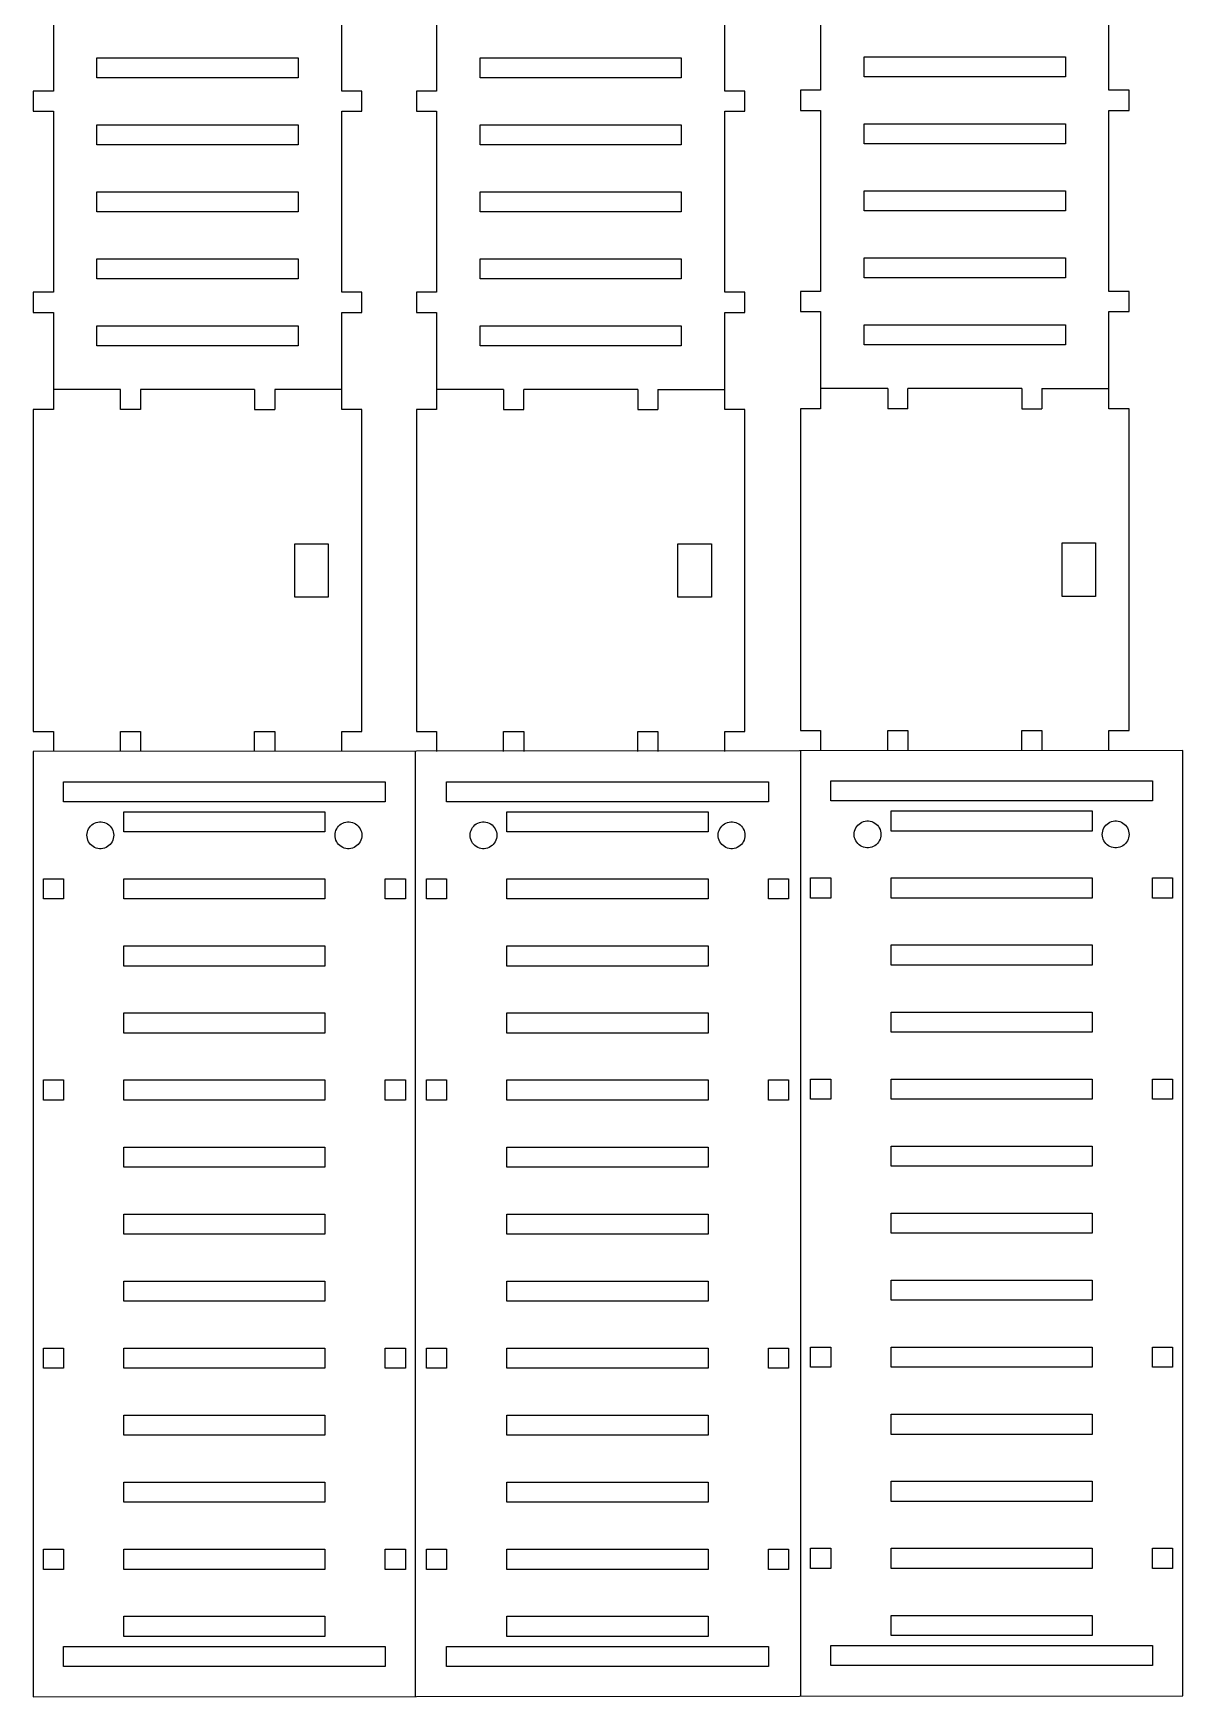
# Model space of a CAD drawing. Extents: x 0 to 571, y 0 to 504.
# Drawn here: x 0 to 171.4, y 0 to 248.1 of the extents above; entities that cross this region are included whole.
import ezdxf

# ---------------------------------------------------------------- set-up
doc = ezdxf.new("R2010")
doc.units = 0
doc.layers.add('LAYER_1', color=7, linetype='CONTINUOUS')

msp = doc.modelspace()

# ---------------------------------------------------------------- linework, layer by layer
at = {"layer": 'LAYER_1', "color": 7}
for p, q in [((2.999985, 276.500027), (2.999985, 239.500022)), ((45.999984, 239.500022), (45.999984, 276.500027)), ((60.141112, 276.500027), (60.141112, 239.500022)), ((103.141111, 239.500022), (103.141111, 276.500027)), ((117.423347, 276.641138), (117.423347, 239.641133)), ((160.423347, 239.641133), (160.423347, 276.641138)), ((9.499985, 241.500018), (9.499985, 244.500012)), ((9.499985, 244.500012), (39.499984, 244.500012)), ((39.499984, 244.500012), (39.499984, 241.500018)), ((66.641112, 241.500018), (66.641112, 244.500012)), ((66.641112, 244.500012), (96.641111, 244.500012)), ((96.641111, 244.500012), (96.641111, 241.500018)), ((123.923347, 241.641129), (123.923347, 244.641123)), ((123.923347, 244.641123), (153.923347, 244.641123)), ((153.923347, 244.641123), (153.923347, 241.641129)), ((39.499984, 241.500018), (9.499985, 241.500018)), ((96.641111, 241.500018), (66.641112, 241.500018)), ((153.923347, 241.641129), (123.923347, 241.641129)), ((2.999985, 239.500022), (-0.000016, 239.500022)), ((-0.000016, 239.500022), (-0.000016, 236.500028)), ((48.999985, 239.500022), (45.999984, 239.500022)), ((48.999985, 236.500028), (48.999985, 239.500022)), ((60.141112, 239.500022), (57.141111, 239.500022)), ((57.141111, 239.500022), (57.141111, 236.500028)), ((106.141112, 239.500022), (103.141111, 239.500022)), ((106.141112, 236.500028), (106.141112, 239.500022)), ((117.423347, 239.641133), (114.423347, 239.641133)), ((114.423347, 239.641133), (114.423347, 236.641139)), ((163.423347, 239.641133), (160.423347, 239.641133)), ((163.423347, 236.641139), (163.423347, 239.641133)), ((-0.000016, 236.500028), (2.999985, 236.500028)), ((2.999985, 236.500028), (2.999985, 209.500025)), ((45.999984, 209.500025), (45.999984, 236.500028)), ((45.999984, 236.500028), (48.999985, 236.500028)), ((57.141111, 236.500028), (60.141112, 236.500028)), ((60.141112, 236.500028), (60.141112, 209.500025)), ((103.141111, 209.500025), (103.141111, 236.500028)), ((103.141111, 236.500028), (106.141112, 236.500028)), ((114.423347, 236.641139), (117.423347, 236.641139)), ((117.423347, 236.641139), (117.423347, 209.641137)), ((160.423347, 209.641137), (160.423347, 236.641139)), ((160.423347, 236.641139), (163.423347, 236.641139)), ((9.499985, 231.500038), (9.499985, 234.500032)), ((9.499985, 234.500032), (39.499984, 234.500032)), ((39.499984, 234.500032), (39.499984, 231.500038)), ((66.641112, 231.500038), (66.641112, 234.500032)), ((66.641112, 234.500032), (96.641111, 234.500032)), ((96.641111, 234.500032), (96.641111, 231.500038)), ((123.923347, 231.641149), (123.923347, 234.641143)), ((123.923347, 234.641143), (153.923347, 234.641143)), ((153.923347, 234.641143), (153.923347, 231.641149)), ((39.499984, 231.500038), (9.499985, 231.500038)), ((96.641111, 231.500038), (66.641112, 231.500038)), ((153.923347, 231.641149), (123.923347, 231.641149)), ((9.499985, 221.50003), (9.499985, 224.500024)), ((9.499985, 224.500024), (39.499984, 224.500024)), ((39.499984, 224.500024), (39.499984, 221.50003)), ((66.641112, 221.50003), (66.641112, 224.500024)), ((66.641112, 224.500024), (96.641111, 224.500024)), ((96.641111, 224.500024), (96.641111, 221.50003)), ((123.923347, 221.641141), (123.923347, 224.641135)), ((123.923347, 224.641135), (153.923347, 224.641135)), ((153.923347, 224.641135), (153.923347, 221.641141)), ((39.499984, 221.50003), (9.499985, 221.50003)), ((96.641111, 221.50003), (66.641112, 221.50003)), ((153.923347, 221.641141), (123.923347, 221.641141)), ((9.499985, 211.500021), (9.499985, 214.500015)), ((9.499985, 214.500015), (39.499984, 214.500015)), ((39.499984, 214.500015), (39.499984, 211.500021)), ((66.641112, 211.500021), (66.641112, 214.500015)), ((66.641112, 214.500015), (96.641111, 214.500015)), ((96.641111, 214.500015), (96.641111, 211.500021)), ((123.923347, 211.641133), (123.923347, 214.641127)), ((123.923347, 214.641127), (153.923347, 214.641127)), ((153.923347, 214.641127), (153.923347, 211.641133)), ((39.499984, 211.500021), (9.499985, 211.500021)), ((96.641111, 211.500021), (66.641112, 211.500021)), ((153.923347, 211.641133), (123.923347, 211.641133)), ((2.999985, 209.500025), (-0.000016, 209.500025)), ((-0.000016, 209.500025), (-0.000016, 206.500031)), ((48.999985, 209.500025), (45.999984, 209.500025)), ((48.999985, 206.500031), (48.999985, 209.500025)), ((60.141112, 209.500025), (57.141111, 209.500025)), ((57.141111, 209.500025), (57.141111, 206.500031)), ((106.141112, 209.500025), (103.141111, 209.500025)), ((106.141112, 206.500031), (106.141112, 209.500025)), ((117.423347, 209.641137), (114.423347, 209.641137)), ((114.423347, 209.641137), (114.423347, 206.641143)), ((163.423347, 209.641137), (160.423347, 209.641137)), ((163.423347, 206.641143), (163.423347, 209.641137)), ((-0.000016, 206.500031), (2.999985, 206.500031)), ((2.999985, 206.500031), (2.999994, 192.000012)), ((45.999993, 192.000012), (45.999984, 206.500031)), ((45.999984, 206.500031), (48.999985, 206.500031)), ((57.141111, 206.500031), (60.141112, 206.500031)), ((60.141112, 206.500031), (60.141121, 192.000012)), ((103.14112, 192.000012), (103.141111, 206.500031)), ((103.141111, 206.500031), (106.141112, 206.500031)), ((114.423347, 206.641143), (117.423347, 206.641143)), ((117.423347, 206.641143), (117.423356, 192.141124)), ((160.423355, 192.141124), (160.423347, 206.641143)), ((160.423347, 206.641143), (163.423347, 206.641143)), ((9.499985, 201.500013), (9.499985, 204.500035)), ((9.499985, 204.500035), (39.499984, 204.500035)), ((39.499984, 204.500035), (39.499984, 201.500013)), ((66.641112, 201.500013), (66.641112, 204.500035)), ((66.641112, 204.500035), (96.641111, 204.500035)), ((96.641111, 204.500035), (96.641111, 201.500013)), ((123.923347, 201.641124), (123.923347, 204.641147)), ((123.923347, 204.641147), (153.923347, 204.641147)), ((153.923347, 204.641147), (153.923347, 201.641124)), ((39.499984, 201.500013), (9.499985, 201.500013)), ((96.641111, 201.500013), (66.641112, 201.500013)), ((153.923347, 201.641124), (123.923347, 201.641124)), ((13.000002, 195.000012), (2.999994, 195.000012)), ((13.000002, 192.000012), (13.000002, 195.000012)), ((32.99999, 195.000012), (15.999996, 195.000012)), ((15.999996, 195.000012), (15.999996, 192.000012)), ((32.999985, 195.000012), (32.999985, 192.000018)), ((45.999993, 195.000012), (35.999984, 195.000012)), ((35.999984, 195.000012), (35.999984, 192.000012)), ((70.141129, 195.000012), (60.141121, 195.000012)), ((70.141112, 195.000012), (70.141112, 192.000018)), ((73.141112, 192.000018), (73.141112, 195.000012)), ((90.141117, 195.000012), (73.141123, 195.000012)), ((90.141111, 195.000012), (90.141111, 192.000018)), ((93.141111, 195.000012), (93.141111, 192.000012)), ((93.141111, 195.000012), (103.141111, 195.000012)), ((127.423364, 195.141123), (117.423356, 195.141123)), ((127.423347, 195.141123), (127.423347, 192.141129)), ((130.423347, 192.141129), (130.423347, 195.141123)), ((147.423353, 195.141123), (130.423358, 195.141123)), ((147.423347, 195.141123), (147.423347, 192.141129)), ((150.423347, 195.141123), (150.423347, 192.141124)), ((150.423347, 195.141123), (160.423347, 195.141123)), ((2.999994, 192.000012), (0, 192.000012)), ((0, 192.000012), (0, 144.000012)), ((15.999996, 192.000012), (13.000002, 192.000012)), ((32.999985, 192.000018), (35.999984, 192.000018)), ((48.999992, 192.000012), (45.999993, 192.000012)), ((48.999992, 144.000012), (48.999992, 192.000012)), ((60.141121, 192.000012), (57.141127, 192.000012)), ((57.141127, 192.000012), (57.141127, 144.000012)), ((70.141112, 192.000018), (73.141112, 192.000018)), ((90.141111, 192.000018), (93.141111, 192.000018)), ((106.141119, 192.000012), (103.14112, 192.000012)), ((106.141119, 144.000012), (106.141119, 192.000012)), ((117.423356, 192.141124), (114.423362, 192.141124)), ((114.423362, 192.141124), (114.423362, 144.141124)), ((130.423358, 192.141124), (127.423364, 192.141124)), ((147.423347, 192.141129), (150.423347, 192.141129)), ((163.423354, 192.141124), (160.423355, 192.141124)), ((163.423354, 144.141124), (163.423354, 192.141124)), ((38.999978, 172.000012), (43.999991, 172.000012)), ((38.999978, 164.000013), (38.999978, 172.000012)), ((43.999991, 172.000012), (43.999991, 164.000013)), ((96.141105, 172.000012), (101.141118, 172.000012)), ((96.141105, 164.000013), (96.141105, 172.000012)), ((101.141118, 172.000012), (101.141118, 164.000013)), ((153.423341, 172.141123), (158.423353, 172.141123)), ((153.423341, 164.141124), (153.423341, 172.141123)), ((158.423353, 172.141123), (158.423353, 164.141124)), ((43.999991, 164.000013), (38.999978, 164.000013)), ((101.141118, 164.000013), (96.141105, 164.000013)), ((158.423353, 164.141124), (153.423341, 164.141124)), ((0, 144.000012), (2.999994, 144.000012)), ((2.999994, 144.000012), (2.999994, 141.000013)), ((13.000002, 141.000013), (13.000002, 144.000012)), ((13.000002, 144.000012), (15.999996, 144.000012)), ((15.999996, 144.000012), (15.999996, 141.000013)), ((32.99999, 141.000013), (32.99999, 144.000012)), ((32.99999, 144.000012), (35.999984, 144.000012)), ((35.999984, 144.000012), (35.999984, 141.000013)), ((45.999993, 144.000012), (48.999992, 144.000012)), ((45.999993, 141.000013), (45.999993, 144.000012)), ((57.141127, 144.000012), (60.141121, 144.000012)), ((60.141121, 144.000012), (60.141121, 141.000013)), ((70.141129, 141.000013), (70.141129, 144.000012)), ((70.141129, 144.000012), (73.141123, 144.000012)), ((73.141123, 144.000012), (73.141123, 141.000013)), ((90.141117, 141.000013), (90.141117, 144.000012)), ((90.141117, 144.000012), (93.141111, 144.000012)), ((93.141111, 144.000012), (93.141111, 141.000013)), ((103.14112, 144.000012), (106.141119, 144.000012)), ((103.14112, 141.000013), (103.14112, 144.000012)), ((114.423362, 144.141124), (117.423356, 144.141124)), ((117.423356, 144.141124), (117.423356, 141.141124)), ((127.423364, 141.141124), (127.423364, 144.141124)), ((127.423364, 144.141124), (130.423358, 144.141124)), ((130.423358, 144.141124), (130.423358, 141.141124)), ((147.423353, 141.141124), (147.423353, 144.141124)), ((147.423353, 144.141124), (150.423347, 144.141124)), ((150.423347, 144.141124), (150.423347, 141.141124)), ((160.423355, 144.141124), (163.423354, 144.141124)), ((160.423355, 141.141124), (160.423355, 144.141124)), ((171.423361, 141.141127), (0, 141.000016)), ((0, 141.000016), (0, 0.000001)), ((56.999999, 0.000001), (56.999999, 141.000016)), ((114.423362, 141.141127), (114.423362, 0.141112)), ((171.423361, 0.141112), (171.423361, 141.141127)), ((4.499999, 133.500014), (4.499999, 136.500013)), ((4.499999, 136.500013), (52.499999, 136.500013)), ((52.499999, 136.500013), (52.499999, 133.500014)), ((61.641126, 133.500014), (61.641126, 136.500013)), ((61.641126, 136.500013), (109.641126, 136.500013)), ((109.641126, 136.500013), (109.641126, 133.500014)), ((118.923362, 133.641125), (118.923362, 136.641124)), ((118.923362, 136.641124), (166.923362, 136.641124)), ((166.923362, 136.641124), (166.923362, 133.641125)), ((52.499999, 133.500014), (4.499999, 133.500014)), ((13.5, 129.000014), (13.5, 132.000014)), ((13.5, 132.000014), (43.499999, 132.000014)), ((43.499999, 132.000014), (43.499999, 129.000014)), ((109.641126, 133.500014), (61.641126, 133.500014)), ((70.641126, 129.000014), (70.641126, 132.000014)), ((70.641126, 132.000014), (100.641126, 132.000014)), ((100.641126, 132.000014), (100.641126, 129.000014)), ((166.923362, 133.641125), (118.923362, 133.641125)), ((127.923362, 129.141125), (127.923362, 132.141125)), ((127.923362, 132.141125), (157.923362, 132.141125)), ((157.923362, 132.141125), (157.923362, 129.141125)), ((8.062799, 128.997415), (8.140499, 129.236215)), ((8.140499, 129.236215), (8.247399, 129.463513)), ((8.247399, 129.463513), (8.381999, 129.675615)), ((8.381999, 129.675615), (8.542099, 129.869115)), ((8.542099, 129.869115), (8.725199, 130.041014)), ((8.725199, 130.041014), (8.928399, 130.188616)), ((8.928399, 130.188616), (9.148499, 130.309613)), ((9.148499, 130.309613), (9.381999, 130.402114)), ((9.381999, 130.402114), (9.625199, 130.464615)), ((9.625199, 130.464615), (9.8744, 130.496015)), ((9.8744, 130.496015), (10.125599, 130.496015)), ((10.125599, 130.496015), (10.374799, 130.464615)), ((10.374799, 130.464615), (10.618, 130.402114)), ((10.618, 130.402114), (10.851599, 130.309613)), ((10.851599, 130.309613), (11.071699, 130.188616)), ((11.071699, 130.188616), (11.274899, 130.041014)), ((11.274899, 130.041014), (11.457899, 129.869115)), ((11.457899, 129.869115), (11.618, 129.675615)), ((11.618, 129.675615), (11.752599, 129.463513)), ((11.752599, 129.463513), (11.8596, 129.236215)), ((11.8596, 129.236215), (11.937199, 128.997415)), ((45.0628, 128.997415), (45.140399, 129.236215)), ((45.140399, 129.236215), (45.247399, 129.463513)), ((45.247399, 129.463513), (45.381999, 129.675615)), ((45.381999, 129.675615), (45.5421, 129.869115)), ((45.5421, 129.869115), (45.725099, 130.041014)), ((45.725099, 130.041014), (45.928299, 130.188616)), ((45.928299, 130.188616), (46.1484, 130.309613)), ((46.1484, 130.309613), (46.381999, 130.402114)), ((46.381999, 130.402114), (46.6252, 130.464615)), ((46.6252, 130.464615), (46.8744, 130.496015)), ((46.8744, 130.496015), (47.125599, 130.496015)), ((47.125599, 130.496015), (47.3748, 130.464615)), ((47.3748, 130.464615), (47.617999, 130.402114)), ((47.617999, 130.402114), (47.851499, 130.309613)), ((47.851499, 130.309613), (48.071599, 130.188616)), ((48.071599, 130.188616), (48.274799, 130.041014)), ((48.274799, 130.041014), (48.4579, 129.869115)), ((48.4579, 129.869115), (48.617999, 129.675615)), ((48.617999, 129.675615), (48.752599, 129.463513)), ((48.752599, 129.463513), (48.8595, 129.236215)), ((48.8595, 129.236215), (48.9372, 128.997415)), ((65.203926, 128.997415), (65.281626, 129.236215)), ((65.281626, 129.236215), (65.388526, 129.463513)), ((65.388526, 129.463513), (65.523126, 129.675615)), ((65.523126, 129.675615), (65.683226, 129.869115)), ((65.683226, 129.869115), (65.866326, 130.041014)), ((65.866326, 130.041014), (66.069526, 130.188616)), ((66.069526, 130.188616), (66.289626, 130.309613)), ((66.289626, 130.309613), (66.523126, 130.402114)), ((66.523126, 130.402114), (66.766326, 130.464615)), ((66.766326, 130.464615), (67.015527, 130.496015)), ((67.015527, 130.496015), (67.266726, 130.496015)), ((67.266726, 130.496015), (67.515926, 130.464615)), ((67.515926, 130.464615), (67.759126, 130.402114)), ((67.759126, 130.402114), (67.992726, 130.309613)), ((67.992726, 130.309613), (68.212826, 130.188616)), ((68.212826, 130.188616), (68.416026, 130.041014)), ((68.416026, 130.041014), (68.599026, 129.869115)), ((68.599026, 129.869115), (68.759126, 129.675615)), ((68.759126, 129.675615), (68.893726, 129.463513)), ((68.893726, 129.463513), (69.000726, 129.236215)), ((69.000726, 129.236215), (69.078326, 128.997415)), ((102.203926, 128.997415), (102.281526, 129.236215)), ((102.281526, 129.236215), (102.388526, 129.463513)), ((102.388526, 129.463513), (102.523126, 129.675615)), ((102.523126, 129.675615), (102.683226, 129.869115)), ((102.683226, 129.869115), (102.866226, 130.041014)), ((102.866226, 130.041014), (103.069426, 130.188616)), ((103.069426, 130.188616), (103.289526, 130.309613)), ((103.289526, 130.309613), (103.523126, 130.402114)), ((103.523126, 130.402114), (103.766326, 130.464615)), ((103.766326, 130.464615), (104.015526, 130.496015)), ((104.015526, 130.496015), (104.266726, 130.496015)), ((104.266726, 130.496015), (104.515926, 130.464615)), ((104.515926, 130.464615), (104.759126, 130.402114)), ((104.759126, 130.402114), (104.992626, 130.309613)), ((104.992626, 130.309613), (105.212726, 130.188616)), ((105.212726, 130.188616), (105.415926, 130.041014)), ((105.415926, 130.041014), (105.599027, 129.869115)), ((105.599027, 129.869115), (105.759126, 129.675615)), ((105.759126, 129.675615), (105.893726, 129.463513)), ((105.893726, 129.463513), (106.000626, 129.236215)), ((106.000626, 129.236215), (106.078326, 128.997415)), ((122.439162, 128.891824), (122.486161, 129.138526)), ((122.486161, 129.138526), (122.563861, 129.377326)), ((122.563861, 129.377326), (122.670762, 129.604625)), ((122.670762, 129.604625), (122.805362, 129.816726)), ((122.805362, 129.816726), (122.965461, 130.010226)), ((122.965461, 130.010226), (123.148562, 130.182125)), ((123.148562, 130.182125), (123.351762, 130.329727)), ((123.351762, 130.329727), (123.571862, 130.450724)), ((123.571862, 130.450724), (123.805362, 130.543225)), ((123.805362, 130.543225), (124.048561, 130.605726)), ((124.048561, 130.605726), (124.297762, 130.637126)), ((124.297762, 130.637126), (124.548962, 130.637126)), ((124.548962, 130.637126), (124.798161, 130.605726)), ((124.798161, 130.605726), (125.041362, 130.543225)), ((125.041362, 130.543225), (125.274962, 130.450724)), ((125.274962, 130.450724), (125.495062, 130.329727)), ((125.495062, 130.329727), (125.698262, 130.182125)), ((125.698262, 130.182125), (125.881262, 130.010226)), ((125.881262, 130.010226), (126.041362, 129.816726)), ((126.041362, 129.816726), (126.175962, 129.604625)), ((126.175962, 129.604625), (126.282962, 129.377326)), ((126.282962, 129.377326), (126.360561, 129.138526)), ((126.360561, 129.138526), (126.407562, 128.891824)), ((157.923362, 129.141125), (127.923362, 129.141125)), ((159.439162, 128.891824), (159.486162, 129.138526)), ((159.486162, 129.138526), (159.563762, 129.377326)), ((159.563762, 129.377326), (159.670762, 129.604625)), ((159.670762, 129.604625), (159.805362, 129.816726)), ((159.805362, 129.816726), (159.965462, 130.010226)), ((159.965462, 130.010226), (160.148462, 130.182125)), ((160.148462, 130.182125), (160.351662, 130.329727)), ((160.351662, 130.329727), (160.571762, 130.450724)), ((160.571762, 130.450724), (160.805362, 130.543225)), ((160.805362, 130.543225), (161.048562, 130.605726)), ((161.048562, 130.605726), (161.297762, 130.637126)), ((161.297762, 130.637126), (161.548961, 130.637126)), ((161.548961, 130.637126), (161.798162, 130.605726)), ((161.798162, 130.605726), (162.041362, 130.543225)), ((162.041362, 130.543225), (162.274862, 130.450724)), ((162.274862, 130.450724), (162.494962, 130.329727)), ((162.494962, 130.329727), (162.698162, 130.182125)), ((162.698162, 130.182125), (162.881262, 130.010226)), ((162.881262, 130.010226), (163.041362, 129.816726)), ((163.041362, 129.816726), (163.175962, 129.604625)), ((163.175962, 129.604625), (163.282862, 129.377326)), ((163.282862, 129.377326), (163.360562, 129.138526)), ((163.360562, 129.138526), (163.407562, 128.891824)), ((8, 128.500015), (8.015798, 128.750713)), ((8.015799, 128.249314), (8.000001, 128.500015)), ((8.015799, 128.750713), (8.062799, 128.997415)), ((8.062799, 128.002613), (8.015799, 128.249314)), ((8.140499, 127.763714), (8.062799, 128.002613)), ((8.247399, 127.536514), (8.140499, 127.763714)), ((8.381999, 127.324413), (8.247399, 127.536514)), ((8.542099, 127.130913), (8.381999, 127.324413)), ((8.725199, 126.959014), (8.542099, 127.130913)), ((8.928399, 126.811313), (8.725199, 126.959014)), ((9.148499, 126.690313), (8.928399, 126.811313)), ((9.381999, 126.597914), (9.148499, 126.690313)), ((9.625199, 126.535416), (9.381999, 126.597914)), ((10.618, 126.597914), (10.374799, 126.535416)), ((10.851599, 126.690313), (10.618, 126.597914)), ((11.071699, 126.811313), (10.851599, 126.690313)), ((11.274899, 126.959014), (11.071699, 126.811313)), ((11.457899, 127.130913), (11.274899, 126.959014)), ((11.618, 127.324413), (11.457899, 127.130913)), ((11.752599, 127.536514), (11.618, 127.324413)), ((11.8596, 127.763714), (11.752599, 127.536514)), ((11.937199, 128.002613), (11.8596, 127.763714)), ((11.937199, 128.997415), (11.984199, 128.750713)), ((11.984199, 128.249314), (11.937199, 128.002613)), ((11.984199, 128.750713), (11.999998, 128.500015)), ((11.999999, 128.500015), (11.984201, 128.249314)), ((43.499999, 129.000014), (13.5, 129.000014)), ((44.999999, 128.500015), (45.015798, 128.750713)), ((45.015799, 128.249314), (45.000001, 128.500015)), ((45.015799, 128.750713), (45.0628, 128.997415)), ((45.0628, 128.002613), (45.015799, 128.249314)), ((45.140399, 127.763714), (45.0628, 128.002613)), ((45.247399, 127.536514), (45.140399, 127.763714)), ((45.381999, 127.324413), (45.247399, 127.536514)), ((45.5421, 127.130913), (45.381999, 127.324413)), ((45.725099, 126.959014), (45.5421, 127.130913)), ((45.928299, 126.811313), (45.725099, 126.959014)), ((46.1484, 126.690313), (45.928299, 126.811313)), ((46.381999, 126.597914), (46.1484, 126.690313)), ((46.6252, 126.535416), (46.381999, 126.597914)), ((47.617999, 126.597914), (47.3748, 126.535416)), ((47.851499, 126.690313), (47.617999, 126.597914)), ((48.071599, 126.811313), (47.851499, 126.690313)), ((48.274799, 126.959014), (48.071599, 126.811313)), ((48.4579, 127.130913), (48.274799, 126.959014)), ((48.617999, 127.324413), (48.4579, 127.130913)), ((48.752599, 127.536514), (48.617999, 127.324413)), ((48.8595, 127.763714), (48.752599, 127.536514)), ((48.9372, 128.002613), (48.8595, 127.763714)), ((48.9372, 128.997415), (48.984199, 128.750713)), ((48.984199, 128.249314), (48.9372, 128.002613)), ((48.984199, 128.750713), (48.999998, 128.500015)), ((48.999999, 128.500015), (48.984201, 128.249314)), ((65.141126, 128.500015), (65.156925, 128.750713)), ((65.156926, 128.249314), (65.141128, 128.500015)), ((65.156926, 128.750713), (65.203926, 128.997415)), ((65.203926, 128.002613), (65.156926, 128.249314)), ((65.281626, 127.763714), (65.203926, 128.002613)), ((65.388526, 127.536514), (65.281626, 127.763714)), ((65.523126, 127.324413), (65.388526, 127.536514)), ((65.683226, 127.130913), (65.523126, 127.324413)), ((65.866326, 126.959014), (65.683226, 127.130913)), ((66.069526, 126.811313), (65.866326, 126.959014)), ((66.289626, 126.690313), (66.069526, 126.811313)), ((66.523126, 126.597914), (66.289626, 126.690313)), ((66.766326, 126.535416), (66.523126, 126.597914)), ((67.759126, 126.597914), (67.515926, 126.535416)), ((67.992726, 126.690313), (67.759126, 126.597914)), ((68.212826, 126.811313), (67.992726, 126.690313)), ((68.416026, 126.959014), (68.212826, 126.811313)), ((68.599026, 127.130913), (68.416026, 126.959014)), ((68.759126, 127.324413), (68.599026, 127.130913)), ((68.893726, 127.536514), (68.759126, 127.324413)), ((69.000726, 127.763714), (68.893726, 127.536514)), ((69.078326, 128.002613), (69.000726, 127.763714)), ((69.078326, 128.997415), (69.125326, 128.750713)), ((69.125326, 128.249314), (69.078326, 128.002613)), ((69.125326, 128.750713), (69.141125, 128.500015)), ((69.141126, 128.500015), (69.125328, 128.249314)), ((100.641126, 129.000014), (70.641126, 129.000014)), ((102.141126, 128.500015), (102.156925, 128.750713)), ((102.156926, 128.249314), (102.141128, 128.500015)), ((102.156926, 128.750713), (102.203926, 128.997415)), ((102.203926, 128.002613), (102.156926, 128.249314)), ((102.281526, 127.763714), (102.203926, 128.002613)), ((102.388526, 127.536514), (102.281526, 127.763714)), ((102.523126, 127.324413), (102.388526, 127.536514)), ((102.683226, 127.130913), (102.523126, 127.324413)), ((102.866226, 126.959014), (102.683226, 127.130913)), ((103.069426, 126.811313), (102.866226, 126.959014)), ((103.289526, 126.690313), (103.069426, 126.811313)), ((103.523126, 126.597914), (103.289526, 126.690313)), ((103.766326, 126.535416), (103.523126, 126.597914)), ((104.759126, 126.597914), (104.515926, 126.535416)), ((104.992626, 126.690313), (104.759126, 126.597914)), ((105.212726, 126.811313), (104.992626, 126.690313)), ((105.415926, 126.959014), (105.212726, 126.811313)), ((105.599027, 127.130913), (105.415926, 126.959014)), ((105.759126, 127.324413), (105.599027, 127.130913)), ((105.893726, 127.536514), (105.759126, 127.324413)), ((106.000626, 127.763714), (105.893726, 127.536514)), ((106.078326, 128.002613), (106.000626, 127.763714)), ((106.078326, 128.997415), (106.125326, 128.750713)), ((106.125326, 128.249314), (106.078326, 128.002613)), ((106.125326, 128.750713), (106.141125, 128.500015)), ((106.141126, 128.500015), (106.125328, 128.249314)), ((122.423362, 128.641126), (122.43916, 128.891824)), ((122.439162, 128.390426), (122.423363, 128.641126)), ((122.486161, 128.143724), (122.439162, 128.390426)), ((122.563861, 127.904826), (122.486161, 128.143724)), ((122.670762, 127.677625), (122.563861, 127.904826)), ((122.805362, 127.465524), (122.670762, 127.677625)), ((122.965461, 127.272024), (122.805362, 127.465524)), ((123.148562, 127.100125), (122.965461, 127.272024)), ((123.351762, 126.952424), (123.148562, 127.100125)), ((123.571862, 126.831424), (123.351762, 126.952424)), ((123.805362, 126.739025), (123.571862, 126.831424)), ((124.048561, 126.676527), (123.805362, 126.739025)), ((124.297762, 126.645025), (124.048561, 126.676527)), ((124.548962, 126.645025), (124.297762, 126.645025)), ((124.798161, 126.676527), (124.548962, 126.645025)), ((125.041362, 126.739025), (124.798161, 126.676527)), ((125.274962, 126.831424), (125.041362, 126.739025)), ((125.495062, 126.952424), (125.274962, 126.831424)), ((125.698262, 127.100125), (125.495062, 126.952424)), ((125.881262, 127.272024), (125.698262, 127.100125)), ((126.041362, 127.465524), (125.881262, 127.272024)), ((126.175962, 127.677625), (126.041362, 127.465524)), ((126.282962, 127.904826), (126.175962, 127.677625)), ((126.360561, 128.143724), (126.282962, 127.904826)), ((126.407562, 128.390426), (126.360561, 128.143724)), ((126.407562, 128.891824), (126.42336, 128.641126)), ((126.423362, 128.641126), (126.407563, 128.390426)), ((159.423362, 128.641126), (159.43916, 128.891824)), ((159.439162, 128.390426), (159.423363, 128.641126)), ((159.486162, 128.143724), (159.439162, 128.390426)), ((159.563762, 127.904826), (159.486162, 128.143724)), ((159.670762, 127.677625), (159.563762, 127.904826)), ((159.805362, 127.465524), (159.670762, 127.677625)), ((159.965462, 127.272024), (159.805362, 127.465524)), ((160.148462, 127.100125), (159.965462, 127.272024)), ((160.351662, 126.952424), (160.148462, 127.100125)), ((160.571762, 126.831424), (160.351662, 126.952424)), ((160.805362, 126.739025), (160.571762, 126.831424)), ((161.048562, 126.676527), (160.805362, 126.739025)), ((161.297762, 126.645025), (161.048562, 126.676527)), ((161.548961, 126.645025), (161.297762, 126.645025)), ((161.798162, 126.676527), (161.548961, 126.645025)), ((162.041362, 126.739025), (161.798162, 126.676527)), ((162.274862, 126.831424), (162.041362, 126.739025)), ((162.494962, 126.952424), (162.274862, 126.831424)), ((162.698162, 127.100125), (162.494962, 126.952424)), ((162.881262, 127.272024), (162.698162, 127.100125)), ((163.041362, 127.465524), (162.881262, 127.272024)), ((163.175962, 127.677625), (163.041362, 127.465524)), ((163.282862, 127.904826), (163.175962, 127.677625)), ((163.360562, 128.143724), (163.282862, 127.904826)), ((163.407562, 128.390426), (163.360562, 128.143724)), ((163.407562, 128.891824), (163.42336, 128.641126)), ((163.423362, 128.641126), (163.407563, 128.390426)), ((9.8744, 126.503914), (9.625199, 126.535416)), ((10.125599, 126.503914), (9.8744, 126.503914)), ((10.374799, 126.535416), (10.125599, 126.503914)), ((46.8744, 126.503914), (46.6252, 126.535416)), ((47.125599, 126.503914), (46.8744, 126.503914)), ((47.3748, 126.535416), (47.125599, 126.503914)), ((67.015527, 126.503914), (66.766326, 126.535416)), ((67.266726, 126.503914), (67.015527, 126.503914)), ((67.515926, 126.535416), (67.266726, 126.503914)), ((104.015526, 126.503914), (103.766326, 126.535416)), ((104.266726, 126.503914), (104.015526, 126.503914)), ((104.515926, 126.535416), (104.266726, 126.503914)), ((1.5, 119.000015), (1.5, 122.000014)), ((1.5, 122.000014), (4.499999, 122.000014)), ((4.499999, 122.000014), (4.499999, 119.000015)), ((13.5, 119.000015), (13.5, 122.000014)), ((13.5, 122.000014), (43.499999, 122.000014)), ((43.499999, 122.000014), (43.499999, 119.000015)), ((52.499999, 119.000015), (52.499999, 122.000014)), ((52.499999, 122.000014), (55.499999, 122.000014)), ((55.499999, 122.000014), (55.499999, 119.000015)), ((58.641126, 119.000015), (58.641126, 122.000014)), ((58.641126, 122.000014), (61.641126, 122.000014)), ((61.641126, 122.000014), (61.641126, 119.000015)), ((70.641126, 119.000015), (70.641126, 122.000014)), ((70.641126, 122.000014), (100.641126, 122.000014)), ((100.641126, 122.000014), (100.641126, 119.000015)), ((109.641126, 119.000015), (109.641126, 122.000014)), ((109.641126, 122.000014), (112.641126, 122.000014)), ((112.641126, 122.000014), (112.641126, 119.000015)), ((115.923362, 119.141126), (115.923362, 122.141125)), ((115.923362, 122.141125), (118.923362, 122.141125)), ((118.923362, 122.141125), (118.923362, 119.141126)), ((127.923362, 119.141126), (127.923362, 122.141125)), ((127.923362, 122.141125), (157.923362, 122.141125)), ((157.923362, 122.141125), (157.923362, 119.141126)), ((166.923362, 119.141126), (166.923362, 122.141125)), ((166.923362, 122.141125), (169.923362, 122.141125)), ((169.923362, 122.141125), (169.923362, 119.141126)), ((118.923362, 119.141126), (115.923362, 119.141126)), ((157.923362, 119.141126), (127.923362, 119.141126)), ((169.923362, 119.141126), (166.923362, 119.141126)), ((4.499999, 119.000015), (1.5, 119.000015)), ((43.499999, 119.000015), (13.5, 119.000015)), ((55.499999, 119.000015), (52.499999, 119.000015)), ((61.641126, 119.000015), (58.641126, 119.000015)), ((100.641126, 119.000015), (70.641126, 119.000015)), ((112.641126, 119.000015), (109.641126, 119.000015)), ((13.5, 109.000015), (13.5, 112.000014)), ((13.5, 112.000014), (43.499999, 112.000014)), ((43.499999, 112.000014), (43.499999, 109.000015)), ((70.641126, 109.000015), (70.641126, 112.000014)), ((70.641126, 112.000014), (100.641126, 112.000014)), ((100.641126, 112.000014), (100.641126, 109.000015)), ((127.923362, 109.141126), (127.923362, 112.141126)), ((127.923362, 112.141126), (157.923362, 112.141126)), ((157.923362, 112.141126), (157.923362, 109.141126)), ((43.499999, 109.000015), (13.5, 109.000015)), ((100.641126, 109.000015), (70.641126, 109.000015)), ((157.923362, 109.141126), (127.923362, 109.141126)), ((13.5, 99.000015), (13.5, 102.000015)), ((13.5, 102.000015), (43.499999, 102.000015)), ((43.499999, 102.000015), (43.499999, 99.000015)), ((70.641126, 99.000015), (70.641126, 102.000015)), ((70.641126, 102.000015), (100.641126, 102.000015)), ((100.641126, 102.000015), (100.641126, 99.000015)), ((127.923362, 99.141126), (127.923362, 102.141126)), ((127.923362, 102.141126), (157.923362, 102.141126)), ((157.923362, 102.141126), (157.923362, 99.141126)), ((43.499999, 99.000015), (13.5, 99.000015)), ((100.641126, 99.000015), (70.641126, 99.000015)), ((157.923362, 99.141126), (127.923362, 99.141126)), ((1.5, 89.000015), (1.5, 92.000015)), ((1.5, 92.000015), (4.499999, 92.000015)), ((4.499999, 92.000015), (4.499999, 89.000015)), ((13.5, 89.000015), (13.5, 92.000015)), ((13.5, 92.000015), (43.499999, 92.000015)), ((43.499999, 92.000015), (43.499999, 89.000015)), ((52.499999, 89.000015), (52.499999, 92.000015)), ((52.499999, 92.000015), (55.499999, 92.000015)), ((55.499999, 92.000015), (55.499999, 89.000015)), ((58.641126, 89.000015), (58.641126, 92.000015)), ((58.641126, 92.000015), (61.641126, 92.000015)), ((61.641126, 92.000015), (61.641126, 89.000015)), ((70.641126, 89.000015), (70.641126, 92.000015)), ((70.641126, 92.000015), (100.641126, 92.000015)), ((100.641126, 92.000015), (100.641126, 89.000015)), ((109.641126, 89.000015), (109.641126, 92.000015)), ((109.641126, 92.000015), (112.641126, 92.000015)), ((112.641126, 92.000015), (112.641126, 89.000015)), ((115.923362, 89.141126), (115.923362, 92.141126)), ((115.923362, 92.141126), (118.923362, 92.141126)), ((118.923362, 92.141126), (118.923362, 89.141126)), ((127.923362, 89.141126), (127.923362, 92.141126)), ((127.923362, 92.141126), (157.923362, 92.141126)), ((157.923362, 92.141126), (157.923362, 89.141126)), ((166.923362, 89.141126), (166.923362, 92.141126)), ((166.923362, 92.141126), (169.923362, 92.141126)), ((169.923362, 92.141126), (169.923362, 89.141126)), ((4.499999, 89.000015), (1.5, 89.000015)), ((43.499999, 89.000015), (13.5, 89.000015)), ((55.499999, 89.000015), (52.499999, 89.000015)), ((61.641126, 89.000015), (58.641126, 89.000015)), ((100.641126, 89.000015), (70.641126, 89.000015)), ((112.641126, 89.000015), (109.641126, 89.000015)), ((118.923362, 89.141126), (115.923362, 89.141126)), ((157.923362, 89.141126), (127.923362, 89.141126)), ((169.923362, 89.141126), (166.923362, 89.141126)), ((13.5, 79.000013), (13.5, 82.000007)), ((13.5, 82.000007), (43.499999, 82.000007)), ((43.499999, 82.000007), (43.499999, 79.000013)), ((70.641126, 79.000013), (70.641126, 82.000007)), ((70.641126, 82.000007), (100.641126, 82.000007)), ((100.641126, 82.000007), (100.641126, 79.000013)), ((127.923362, 79.141124), (127.923362, 82.141118)), ((127.923362, 82.141118), (157.923362, 82.141118)), ((157.923362, 82.141118), (157.923362, 79.141124)), ((43.499999, 79.000013), (13.5, 79.000013)), ((100.641126, 79.000013), (70.641126, 79.000013)), ((157.923362, 79.141124), (127.923362, 79.141124)), ((13.5, 69.000004), (13.5, 72.000027)), ((13.5, 72.000027), (43.499999, 72.000027)), ((43.499999, 72.000027), (43.499999, 69.000004)), ((70.641126, 69.000004), (70.641126, 72.000027)), ((70.641126, 72.000027), (100.641126, 72.000027)), ((100.641126, 72.000027), (100.641126, 69.000004)), ((127.923362, 69.141116), (127.923362, 72.141138)), ((127.923362, 72.141138), (157.923362, 72.141138)), ((157.923362, 72.141138), (157.923362, 69.141116)), ((43.499999, 69.000004), (13.5, 69.000004)), ((100.641126, 69.000004), (70.641126, 69.000004)), ((157.923362, 69.141116), (127.923362, 69.141116)), ((127.923362, 59.141136), (127.923362, 62.14113)), ((127.923362, 62.14113), (157.923362, 62.14113)), ((157.923362, 62.14113), (157.923362, 59.141136)), ((13.5, 59.000024), (13.5, 62.000018)), ((13.5, 62.000018), (43.499999, 62.000018)), ((43.499999, 62.000018), (43.499999, 59.000024)), ((70.641126, 59.000024), (70.641126, 62.000018)), ((70.641126, 62.000018), (100.641126, 62.000018)), ((100.641126, 62.000018), (100.641126, 59.000024)), ((43.499999, 59.000024), (13.5, 59.000024)), ((100.641126, 59.000024), (70.641126, 59.000024)), ((157.923362, 59.141136), (127.923362, 59.141136)), ((115.923362, 49.141127), (115.923362, 52.141121)), ((115.923362, 52.141121), (118.923362, 52.141121)), ((118.923362, 52.141121), (118.923362, 49.141127)), ((127.923362, 49.141127), (127.923362, 52.141121)), ((127.923362, 52.141121), (157.923362, 52.141121)), ((157.923362, 52.141121), (157.923362, 49.141127)), ((166.923362, 49.141127), (166.923362, 52.141121)), ((166.923362, 52.141121), (169.923362, 52.141121)), ((169.923362, 52.141121), (169.923362, 49.141127)), ((1.5, 49.000016), (1.5, 52.00001)), ((1.5, 52.00001), (4.499999, 52.00001)), ((4.499999, 52.00001), (4.499999, 49.000016)), ((13.5, 49.000016), (13.5, 52.00001)), ((13.5, 52.00001), (43.499999, 52.00001)), ((43.499999, 52.00001), (43.499999, 49.000016)), ((52.499999, 49.000016), (52.499999, 52.00001)), ((52.499999, 52.00001), (55.499999, 52.00001)), ((55.499999, 52.00001), (55.499999, 49.000016)), ((58.641126, 49.000016), (58.641126, 52.00001)), ((58.641126, 52.00001), (61.641126, 52.00001)), ((61.641126, 52.00001), (61.641126, 49.000016)), ((70.641126, 49.000016), (70.641126, 52.00001)), ((70.641126, 52.00001), (100.641126, 52.00001)), ((100.641126, 52.00001), (100.641126, 49.000016)), ((109.641126, 49.000016), (109.641126, 52.00001)), ((109.641126, 52.00001), (112.641126, 52.00001)), ((112.641126, 52.00001), (112.641126, 49.000016)), ((4.499999, 49.000016), (1.5, 49.000016)), ((43.499999, 49.000016), (13.5, 49.000016)), ((55.499999, 49.000016), (52.499999, 49.000016)), ((61.641126, 49.000016), (58.641126, 49.000016)), ((100.641126, 49.000016), (70.641126, 49.000016)), ((112.641126, 49.000016), (109.641126, 49.000016)), ((118.923362, 49.141127), (115.923362, 49.141127)), ((157.923362, 49.141127), (127.923362, 49.141127)), ((169.923362, 49.141127), (166.923362, 49.141127)), ((13.5, 39.000008), (13.5, 42.000002)), ((13.5, 42.000002), (43.499999, 42.000002)), ((43.499999, 42.000002), (43.499999, 39.000008)), ((70.641126, 39.000008), (70.641126, 42.000002)), ((70.641126, 42.000002), (100.641126, 42.000002)), ((100.641126, 42.000002), (100.641126, 39.000008)), ((127.923362, 39.141119), (127.923362, 42.141113)), ((127.923362, 42.141113), (157.923362, 42.141113)), ((157.923362, 42.141113), (157.923362, 39.141119)), ((43.499999, 39.000008), (13.5, 39.000008)), ((100.641126, 39.000008), (70.641126, 39.000008)), ((157.923362, 39.141119), (127.923362, 39.141119)), ((13.5, 29.000028), (13.5, 32.000022)), ((13.5, 32.000022), (43.499999, 32.000022)), ((43.499999, 32.000022), (43.499999, 29.000028)), ((70.641126, 29.000028), (70.641126, 32.000022)), ((70.641126, 32.000022), (100.641126, 32.000022)), ((100.641126, 32.000022), (100.641126, 29.000028)), ((127.923362, 29.141139), (127.923362, 32.141133)), ((127.923362, 32.141133), (157.923362, 32.141133)), ((157.923362, 32.141133), (157.923362, 29.141139)), ((43.499999, 29.000028), (13.5, 29.000028)), ((100.641126, 29.000028), (70.641126, 29.000028)), ((157.923362, 29.141139), (127.923362, 29.141139)), ((1.5, 19.00002), (1.5, 22.000014)), ((1.5, 22.000014), (4.499999, 22.000014)), ((4.499999, 22.000014), (4.499999, 19.00002)), ((13.5, 19.00002), (13.5, 22.000014)), ((13.5, 22.000014), (43.499999, 22.000014)), ((43.499999, 22.000014), (43.499999, 19.00002)), ((52.499999, 19.00002), (52.499999, 22.000014)), ((52.499999, 22.000014), (55.499999, 22.000014)), ((55.499999, 22.000014), (55.499999, 19.00002)), ((58.641126, 19.00002), (58.641126, 22.000014)), ((58.641126, 22.000014), (61.641126, 22.000014)), ((61.641126, 22.000014), (61.641126, 19.00002)), ((70.641126, 19.00002), (70.641126, 22.000014)), ((70.641126, 22.000014), (100.641126, 22.000014)), ((100.641126, 22.000014), (100.641126, 19.00002)), ((109.641126, 19.00002), (109.641126, 22.000014)), ((109.641126, 22.000014), (112.641126, 22.000014)), ((112.641126, 22.000014), (112.641126, 19.00002)), ((115.923362, 19.141131), (115.923362, 22.141125)), ((115.923362, 22.141125), (118.923362, 22.141125)), ((118.923362, 22.141125), (118.923362, 19.141131)), ((127.923362, 19.141131), (127.923362, 22.141125)), ((127.923362, 22.141125), (157.923362, 22.141125)), ((157.923362, 22.141125), (157.923362, 19.141131)), ((166.923362, 19.141131), (166.923362, 22.141125)), ((166.923362, 22.141125), (169.923362, 22.141125)), ((169.923362, 22.141125), (169.923362, 19.141131)), ((4.499999, 19.00002), (1.5, 19.00002)), ((43.499999, 19.00002), (13.5, 19.00002)), ((55.499999, 19.00002), (52.499999, 19.00002)), ((61.641126, 19.00002), (58.641126, 19.00002)), ((100.641126, 19.00002), (70.641126, 19.00002)), ((112.641126, 19.00002), (109.641126, 19.00002)), ((118.923362, 19.141131), (115.923362, 19.141131)), ((157.923362, 19.141131), (127.923362, 19.141131)), ((169.923362, 19.141131), (166.923362, 19.141131)), ((13.5, 9.000012), (13.5, 12.000006)), ((13.5, 12.000006), (43.499999, 12.000006)), ((43.499999, 12.000006), (43.499999, 9.000012)), ((70.641126, 9.000012), (70.641126, 12.000006)), ((70.641126, 12.000006), (100.641126, 12.000006)), ((100.641126, 12.000006), (100.641126, 9.000012)), ((127.923362, 9.141123), (127.923362, 12.141117)), ((127.923362, 12.141117), (157.923362, 12.141117)), ((157.923362, 12.141117), (157.923362, 9.141123)), ((4.499999, 4.500006), (4.499999, 7.5)), ((4.499999, 7.5), (52.499999, 7.5)), ((43.499999, 9.000012), (13.5, 9.000012)), ((52.499999, 7.5), (52.499999, 4.500006)), ((61.641126, 4.500006), (61.641126, 7.5)), ((61.641126, 7.5), (109.641126, 7.5)), ((100.641126, 9.000012), (70.641126, 9.000012)), ((109.641126, 7.5), (109.641126, 4.500006)), ((118.923362, 4.641118), (118.923362, 7.641112)), ((118.923362, 7.641112), (166.923362, 7.641112)), ((157.923362, 9.141123), (127.923362, 9.141123)), ((166.923362, 7.641112), (166.923362, 4.641118)), ((52.499999, 4.500006), (4.499999, 4.500006)), ((109.641126, 4.500006), (61.641126, 4.500006)), ((166.923362, 4.641118), (118.923362, 4.641118)), ((0, 0.000001), (171.423361, 0.141112))]:
    msp.add_line(p, q, dxfattribs=at)

doc.saveas('drawing.dxf')
